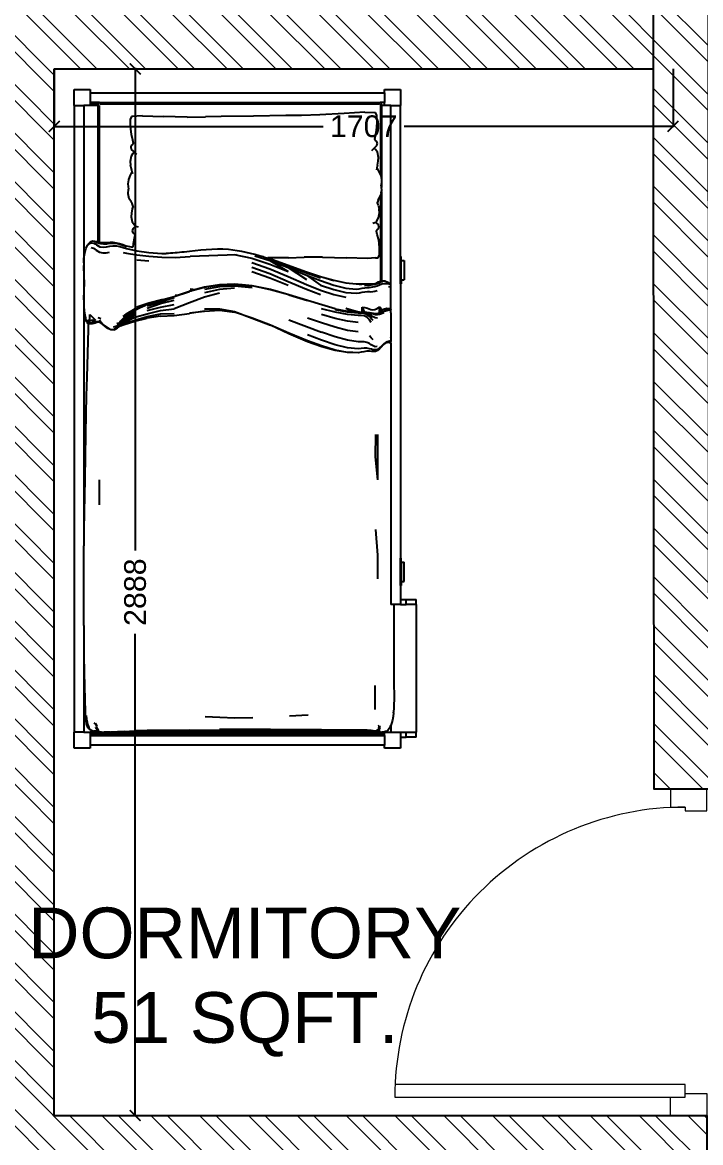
# Model space of a CAD drawing. Header units: millimetres. Extents: x 1464389 to 1998638, y -29162 to 256806.
# Drawn here: x 1956419 to 1958290, y 205418 to 208510 of the extents above; entities that cross this region are included whole.
import ezdxf

# ---------------------------------------------------------------- set-up
doc = ezdxf.new("R2010")
doc.units = ezdxf.units.MM
doc.header["$LTSCALE"] = 15
doc.header["$PDMODE"] = 35
doc.layers.get('0').update_dxf_attribs({"lineweight": 5})
for name, color, linetype, lineweight in [('dimension', 1, 'Continuous', 25), ('DOOR', 124, 'Continuous', 9), ('ledge wall line', 252, 'Continuous', 13)]:
    doc.layers.add(name, color=color, linetype=linetype, lineweight=lineweight)
doc.layers.add('Furnitures', color=7, linetype='Continuous', lineweight=25, true_color=0x753b00)
doc.layers.add('NEW WALL', color=5, linetype='Continuous')
doc.layers.add('Text', color=250, linetype='Continuous')
doc.styles.add('ARIAL', font='arial.ttf')
doc.dimstyles.new('SC-25', dxfattribs={"dimtxt": 60, "dimasz": 30, "dimexe": 0, "dimexo": 0, "dimgap": 25, "dimtad": 0, "dimdec": 0, "dimzin": 0, "dimdsep": 46, "dimtxsty": 'ARIAL', "dimblk": 'ARCHTICK', "dimcen": 0.09, "dimdle": 3, "dimclrd": 251, "dimclre": 251, "dimclrt": 1, "dimadec": 0, "dimazin": 0, "dimtfac": 1, "dimtdec": 0, "dimtofl": 0, "dimtmove": 0, "dimatfit": 2, "dimfxl": 100, "dimtolj": 1, "dimtzin": 0, "dimarcsym": 0})

# ---------------------------------------------------------------- blocks, each defined once
blk = doc.blocks.new('bunkbedplan')
at = {"layer": 'Furnitures'}
for p, q in [((108.03, 99.77), (108.03, 94.77)), ((113.03, 99.77), (108.03, 99.77)), ((113.03, 99.77), (113.03, 96.77)), ((113.03, 99.77), (309.03, 99.77)), ((309.03, 96.77), (309.03, 99.77)), ((314.03, 99.77), (309.03, 99.77)), ((314.03, 94.77), (314.03, 99.77)), ((108.03, 94.77), (109.03, 94.77)), ((109.03, 94.77), (109.03, 2.77)), ((109.03, 94.77), (112.03, 94.77)), ((112.03, 91.88), (112.03, 94.77)), ((112.03, 94.77), (112.72, 94.77)), ((112.53, 94.63), (112.43, 94.48)), ((112.53, 94.63), (112.71, 94.76)), ((112.71, 94.76), (112.72, 94.77)), ((112.72, 94.77), (113.03, 94.77)), ((113.03, 96.77), (162.23, 96.77)), ((113.03, 94.77), (113.03, 96.77)), ((113.03, 92.26), (113.03, 94.77)), ((155.7, 94.77), (155.48, 94.44)), ((155.93, 94.99), (155.7, 94.77)), ((156, 94.76), (155.89, 94.26)), ((156.15, 95.16), (155.93, 94.99)), ((156.25, 95.15), (156, 94.76)), ((156.72, 95.62), (156.15, 95.16)), ((156.5, 95.43), (156.15, 95.16)), ((156.5, 95.43), (156.25, 95.15)), ((156.72, 95.62), (156.5, 95.43)), ((157.81, 96.1), (156.72, 95.62)), ((159.22, 96.47), (157.81, 96.1)), ((160.84, 96.7), (159.22, 96.47)), ((162.23, 96.77), (160.84, 96.7)), ((162.23, 96.77), (162.98, 96.77)), ((162.98, 96.77), (250.7, 96.77)), ((163.96, 96.75), (162.98, 96.77)), ((165.51, 96.68), (163.96, 96.75)), ((166.8, 96.6), (165.51, 96.68)), ((168.05, 96.55), (166.8, 96.6)), ((169.28, 96.55), (168.05, 96.55)), ((170.12, 96.58), (169.28, 96.55)), ((170.97, 96.64), (170.12, 96.58)), ((171.83, 96.68), (170.97, 96.64)), ((172.63, 96.7), (171.83, 96.68)), ((173.46, 96.69), (172.63, 96.7)), ((174.33, 96.68), (173.46, 96.69)), ((175.77, 96.64), (174.33, 96.68)), ((177.22, 96.54), (175.77, 96.64)), ((178.57, 96.29), (177.22, 96.54)), ((179.34, 94.87), (178.36, 94.85)), ((178.36, 94.85), (179.32, 93.97)), ((179.5, 96.14), (178.57, 96.29)), ((180.22, 94.95), (179.34, 94.87)), ((180.26, 95.99), (179.5, 96.14)), ((180.13, 93.97), (180.22, 94.95)), ((180.22, 94.95), (180.91, 94.89)), ((180.26, 95.99), (180.23, 95.67)), ((180.23, 95.67), (180.23, 95.33)), ((180.23, 95.33), (180.91, 94.89)), ((180.8, 95.95), (180.26, 95.99)), ((180.91, 94.88), (180.79, 93.9)), ((180.8, 95.95), (181.08, 95.64)), ((180.8, 95.95), (180.86, 95.64)), ((180.86, 95.64), (180.89, 95.31)), ((180.91, 94.88), (180.88, 94.41)), ((180.89, 95.31), (180.91, 94.89)), ((180.91, 94.89), (180.91, 94.88)), ((181.19, 95.36), (181.08, 95.64)), ((181.19, 95.36), (183.04, 95.41)), ((181.19, 95.36), (181.22, 95.22)), ((181.23, 95.06), (181.19, 95.36)), ((181.25, 94.66), (181.23, 95.06)), ((181.23, 94.21), (181.25, 94.66)), ((183.04, 95.41), (197.95, 95.85)), ((197.95, 95.85), (203.75, 95.99)), ((203.75, 95.99), (209.33, 96.09)), ((209.33, 96.09), (222.55, 96.28)), ((222.55, 96.28), (229.7, 96.4)), ((229.7, 96.4), (245.56, 96.7)), ((245.56, 96.7), (250.7, 96.77)), ((275.66, 96.77), (250.7, 96.77)), ((275.66, 96.77), (309.03, 96.77)), ((275.66, 96.77), (280.3, 96.73)), ((280.3, 96.73), (285.1, 96.69)), ((285.1, 96.69), (290.19, 96.63)), ((290.19, 96.63), (294.63, 96.56)), ((294.63, 96.56), (298.89, 96.47)), ((298.89, 96.47), (302.42, 96.34)), ((302.42, 96.34), (303.69, 96.27)), ((303.69, 96.27), (304.74, 96.19)), ((303.8, 96.03), (304.89, 95.9)), ((304.74, 96.19), (305.63, 96.09)), ((304.89, 95.9), (305.83, 95.73)), ((305.63, 96.09), (306.23, 95.99)), ((305.83, 95.73), (306.46, 95.58)), ((306.23, 95.99), (306.75, 95.87)), ((306.46, 95.58), (307.01, 95.4)), ((306.75, 95.87), (307.19, 95.72)), ((307.01, 95.4), (307.47, 95.21)), ((307.19, 95.72), (307.62, 95.48)), ((307.47, 95.21), (307.19, 95.72)), ((307.47, 95.21), (307.88, 94.94)), ((307.62, 95.48), (307.95, 95.2)), ((307.95, 95.2), (308.19, 94.86)), ((308.19, 94.86), (308.3, 94.67)), ((308.3, 94.67), (308.3, 94.66)), ((308.4, 94.48), (308.3, 94.66)), ((309.02, 91.19), (309.03, 94.77)), ((309.03, 96.77), (309.03, 94.77)), ((309.03, 94.77), (309.08, 94.77)), ((309.08, 94.77), (309.52, 94.77)), ((309.11, 94.74), (309.08, 94.77)), ((309.3, 94.49), (309.11, 94.74)), ((309.52, 94.77), (310.03, 94.77)), ((309.52, 94.77), (309.52, 6.73)), ((310.03, 94.77), (313.03, 94.77)), ((310.03, 94.77), (310.03, 2.77)), ((313.03, 2.77), (313.03, 94.77)), ((313.03, 94.77), (314.03, 94.77)), ((112.08, 91.95), (112.03, 91.88)), ((112.03, 91.88), (112.03, 4.07)), ((112.08, 91.95), (112.26, 92.08)), ((112.08, 91.64), (112.08, 4.3)), ((112.26, 92.08), (112.39, 92.14)), ((112.26, 92.08), (112.28, 92.07)), ((112.39, 94.32), (112.43, 94.48)), ((112.39, 94.32), (112.39, 92.14)), ((112.39, 92.14), (112.43, 92.15)), ((112.39, 92.14), (112.39, 92.12)), ((112.43, 94.32), (112.43, 92.15)), ((112.43, 92.15), (112.48, 92.18)), ((112.43, 92.15), (112.43, 92.13)), ((112.48, 92.18), (112.53, 92.19)), ((112.48, 91.64), (112.48, 4.3)), ((112.53, 94.32), (112.53, 92.19)), ((112.53, 92.19), (112.75, 92.24)), ((112.53, 92.19), (112.53, 92.17)), ((112.75, 92.24), (112.93, 92.25)), ((112.93, 94.32), (112.93, 92.25)), ((112.93, 92.25), (113.03, 92.26)), ((155.64, 92.26), (113.03, 92.26)), ((113.03, 92.24), (113.03, 92.26)), ((113.03, 92.24), (155.64, 92.24)), ((113.03, 92.18), (155.65, 92.18)), ((113.03, 91.95), (155.7, 91.95)), ((155.48, 94.44), (155.36, 94)), ((155.36, 94), (155.42, 93.42)), ((155.42, 93.42), (155.48, 93.12)), ((155.42, 93.42), (155.59, 93.01)), ((155.48, 93.12), (155.54, 92.71)), ((155.54, 92.71), (155.64, 92.26)), ((155.59, 93.01), (155.8, 92.54)), ((155.64, 92.26), (155.64, 92.24)), ((155.64, 92.24), (155.64, 92.24)), ((155.64, 92.24), (155.65, 92.18)), ((155.65, 92.18), (155.7, 91.95)), ((155.7, 91.95), (155.74, 91.74)), ((155.74, 91.74), (155.81, 91.21)), ((155.8, 92.54), (156.02, 92.03)), ((155.81, 91.21), (155.84, 90.33)), ((155.89, 94.26), (156.02, 93.66)), ((156.02, 93.66), (156.27, 93.23)), ((156.02, 92.03), (156.19, 91.48)), ((156.19, 91.48), (156.28, 90.54)), ((156.27, 93.23), (156.58, 92.76)), ((156.58, 92.76), (156.89, 92.25)), ((156.89, 92.25), (157.14, 91.7)), ((157.14, 91.7), (157.28, 90.73)), ((157.39, 94.41), (157.61, 93.75)), ((157.61, 93.75), (157.89, 93.31)), ((157.89, 93.31), (158.24, 92.86)), ((158.24, 92.86), (158.59, 92.36)), ((158.59, 92.36), (158.86, 91.81)), ((158.86, 91.81), (159.06, 90.84)), ((179.32, 93.97), (180.1, 93.07)), ((179.32, 92.38), (179.4, 91.91)), ((179.4, 91.91), (179.57, 91.4)), ((180, 91.8), (181.1, 91.1)), ((180.13, 93.97), (180.1, 93.07)), ((180.79, 93.9), (180.13, 93.97)), ((180.53, 92.97), (180.49, 92.49)), ((180.49, 92.49), (180.59, 91.96)), ((180.66, 93.44), (180.53, 92.97)), ((180.59, 91.96), (181.1, 91.1)), ((180.89, 91.42), (180.59, 91.96)), ((180.79, 93.9), (180.66, 93.44)), ((180.72, 92.39), (180.81, 92.86)), ((180.79, 91.9), (180.72, 92.39)), ((180.88, 94.41), (180.79, 93.9)), ((180.79, 93.9), (180.79, 93.9)), ((180.79, 91.88), (180.79, 91.9)), ((181.25, 91.04), (180.79, 91.88)), ((180.8, 92.52), (180.82, 92.6)), ((180.81, 92.86), (180.97, 93.3)), ((180.82, 92.6), (180.86, 92.79)), ((180.86, 92.79), (181.02, 93.23)), ((181.1, 91.1), (180.89, 91.42)), ((180.97, 93.3), (181.13, 93.74)), ((181.02, 93.23), (181.18, 93.65)), ((181.1, 91.1), (181.85, 90.17)), ((181.13, 93.74), (181.23, 94.21)), ((181.18, 93.65), (181.28, 94.1)), ((181.28, 94.1), (181.28, 94.15)), ((230.11, 91.94), (237.93, 91.97)), ((306.06, 93.58), (306.55, 92.98)), ((306.13, 93.17), (306.55, 92.98)), ((306.13, 93.17), (306.99, 92.66)), ((306.55, 92.98), (307.17, 92.8)), ((307.17, 92.8), (307.58, 92.62)), ((307.4, 93.13), (307.9, 92.9)), ((307.58, 92.62), (307.71, 92.57)), ((307.7, 92.56), (307.58, 92.62)), ((307.71, 92.57), (307.7, 92.56)), ((307.83, 92.5), (307.7, 92.56)), ((307.71, 92.57), (307.85, 92.51)), ((307.85, 92.51), (307.83, 92.5)), ((307.87, 92.49), (307.83, 92.5)), ((307.85, 92.51), (307.9, 92.49)), ((307.9, 92.49), (307.87, 92.49)), ((308.05, 92.4), (307.87, 92.49)), ((307.9, 92.49), (307.92, 92.53)), ((307.9, 92.49), (308.06, 92.41)), ((307.92, 92.53), (308.08, 92.74)), ((308.07, 92.57), (307.92, 92.53)), ((308.02, 92.53), (308, 92.52)), ((308.05, 92.4), (308.16, 92.32)), ((308.19, 92.43), (308.06, 92.41)), ((308.06, 92.41), (308.12, 92.38)), ((308.08, 92.74), (308.3, 92.62)), ((308.19, 92.43), (308.12, 92.38)), ((308.12, 92.38), (308.12, 92.38)), ((308.12, 92.38), (308.12, 92.38)), ((308.12, 92.38), (308.39, 92.25)), ((308.16, 92.32), (308.19, 92.31)), ((308.37, 92.46), (308.19, 92.43)), ((308.19, 92.43), (308.19, 92.43)), ((308.28, 92.5), (308.28, 92.5)), ((308.3, 92.62), (308.43, 92.53)), ((308.33, 92.2), (308.33, 92.2)), ((308.43, 92.53), (308.37, 92.46)), ((308.39, 92.25), (308.49, 92.22)), ((308.4, 94.48), (308.66, 93.62)), ((308.43, 92.53), (308.45, 92.56)), ((308.45, 92.56), (308.59, 92.82)), ((308.45, 92.56), (308.55, 92.69)), ((308.66, 92.06), (308.49, 92.22)), ((308.55, 92.69), (308.69, 92.99)), ((308.59, 92.82), (308.55, 92.69)), ((308.59, 92.82), (308.68, 93.2)), ((308.63, 93.58), (308.63, 93.59)), ((308.68, 93.2), (308.63, 93.58)), ((308.73, 93.31), (308.66, 93.62)), ((308.85, 91.81), (308.66, 92.06)), ((308.68, 93.2), (308.69, 92.99)), ((308.69, 92.99), (308.73, 93.31)), ((309.02, 91.19), (308.85, 91.81)), ((309.02, 91.19), (309.03, 90.33)), ((309.48, 93.87), (309.3, 94.49)), ((309.48, 93.87), (309.48, 93.01)), ((309.49, 92.04), (309.48, 93.01)), ((309.49, 91.06), (309.49, 92.04)), ((155.79, 89.42), (155.74, 88.51)), ((155.74, 88.51), (155.75, 87.63)), ((155.75, 87.63), (155.89, 86.58)), ((155.84, 90.33), (155.79, 89.42)), ((156.08, 88.58), (156, 87.64)), ((156, 87.64), (156.08, 86.54)), ((156.21, 89.56), (156.08, 88.58)), ((156.28, 90.54), (156.21, 89.56)), ((157.03, 88.65), (156.88, 87.65)), ((156.88, 87.65), (156.89, 86.51)), ((157.2, 89.69), (157.03, 88.65)), ((157.28, 90.73), (157.2, 89.69)), ((159.02, 89.77), (158.87, 88.69)), ((159.06, 90.84), (159.02, 89.77)), ((181.96, 90.14), (181.25, 91.04)), ((181.85, 90.17), (182.57, 89.23)), ((182.68, 89.21), (181.96, 90.14)), ((182.57, 89.23), (183.02, 88.32)), ((183.15, 88.31), (182.68, 89.21)), ((183.02, 88.32), (182.9, 87.22)), ((183.12, 87.23), (183.15, 88.31)), ((308.99, 87.23), (309.03, 88.2)), ((309.04, 89.36), (309.03, 90.33)), ((309.03, 88.62), (309.03, 90.33)), ((309.03, 88.38), (309.04, 89.36)), ((309.03, 88.2), (309.03, 88.38)), ((309.03, 83.05), (309.03, 88.2)), ((309.19, 86.84), (309.28, 87.88)), ((309.28, 87.88), (309.37, 88.88)), ((309.37, 88.88), (309.44, 89.91)), ((309.44, 89.91), (309.49, 91.06)), ((155.89, 86.58), (156.16, 85.57)), ((156.08, 86.54), (156.33, 85.51)), ((156.16, 85.57), (156.51, 84.55)), ((156.33, 85.51), (156.67, 84.5)), ((156.51, 84.55), (156.86, 83.46)), ((156.67, 84.5), (157.05, 83.43)), ((156.89, 86.51), (157.08, 85.47)), ((157.08, 85.47), (157.38, 84.46)), ((157.38, 84.46), (157.72, 83.4)), ((158.91, 84.43), (159.12, 83.38)), ((179.74, 84.14), (177.7, 80.82)), ((179, 84.47), (178.15, 83.4)), ((180.35, 84.15), (178.48, 80.83)), ((179.47, 84.32), (178.6, 83.41)), ((179.47, 84.32), (179.04, 83.41)), ((179.69, 84.28), (179.15, 83.41)), ((179.15, 83.41), (179.74, 84.14)), ((180.88, 84.16), (179.22, 80.83)), ((180.64, 85.49), (179.47, 84.32)), ((180.64, 85.49), (179.69, 84.28)), ((180.87, 85.4), (179.69, 84.28)), ((179.75, 84.14), (179.74, 84.14)), ((179.75, 84.14), (179.76, 84.15)), ((180.87, 85.4), (179.76, 84.15)), ((180.99, 85.19), (179.76, 84.15)), ((181.26, 84.16), (180.1, 80.83)), ((180.99, 85.19), (180.35, 84.15)), ((181.49, 84.17), (180.47, 80.83)), ((181.17, 86.45), (180.87, 85.4)), ((181.48, 85.21), (180.88, 84.16)), ((181, 85.2), (180.99, 85.19)), ((181.88, 86.36), (181, 85.2)), ((182.13, 86.2), (181, 85.2)), ((181, 85.2), (181, 85.2)), ((181, 85.2), (181, 85.2)), ((181.8, 85.21), (181.26, 84.16)), ((182.13, 86.2), (181.48, 85.21)), ((181.94, 85.22), (181.49, 84.17)), ((182.48, 86.21), (181.8, 85.21)), ((182.24, 87.46), (181.88, 86.36)), ((182.57, 86.22), (181.94, 85.22)), ((182.14, 86.2), (182.13, 86.2)), ((182.24, 87.46), (182.14, 86.2)), ((182.14, 86.2), (182.9, 87.22)), ((183.12, 87.23), (182.57, 86.22)), ((182.9, 87.22), (182.9, 87.22)), ((308.74, 84.16), (308.59, 80.86)), ((308.74, 84.16), (308.83, 85.2)), ((308.83, 85.2), (308.92, 86.2)), ((308.92, 86.2), (308.99, 87.23)), ((309.19, 86.84), (309.04, 83.54)), ((116.21, 78.44), (116.44, 81.86)), ((116.44, 81.86), (117.39, 82.25)), ((117.39, 82.25), (119.56, 82.26)), ((119.56, 82.26), (121.99, 81.98)), ((121.99, 81.98), (123.69, 81.55)), ((123.69, 81.55), (124.73, 81.3)), ((124.73, 81.3), (125.16, 81.55)), ((125.16, 81.55), (125.45, 81.93)), ((125.45, 81.93), (126.05, 82.06)), ((126.05, 82.06), (126.71, 81.89)), ((126.71, 81.89), (127.27, 81.29)), ((127.27, 81.29), (127.56, 81.04)), ((127.27, 81.29), (127.5, 81.04)), ((127.5, 81.04), (127.96, 80.53)), ((127.56, 81.04), (128.01, 81.41)), ((128.36, 80.2), (127.56, 81.04)), ((128.01, 81.41), (128.86, 81.97)), ((128.86, 81.97), (130.45, 82.22)), ((130.45, 82.22), (131.61, 82.15)), ((132.92, 81.83), (131.61, 82.15)), ((133.32, 81.69), (132.6, 81.87)), ((133.32, 81.69), (132.92, 81.83)), ((133.72, 81.6), (133.32, 81.69)), ((134.75, 82.12), (133.72, 81.6)), ((134.32, 81.45), (133.72, 81.6)), ((136.1, 82.7), (134.75, 82.12)), ((136.26, 82.75), (136.1, 82.7)), ((136.26, 82.75), (137.51, 82.94)), ((137.51, 82.94), (139.14, 82.76)), ((140.62, 82.88), (139.14, 82.76)), ((141.7, 82.65), (140.62, 82.88)), ((142.19, 82.59), (141.7, 82.65)), ((143.19, 81.88), (142.19, 82.59)), ((143.19, 81.88), (143.59, 81.72)), ((143.28, 81.81), (143.19, 81.88)), ((143.59, 81.72), (144.56, 81.37)), ((144.56, 81.37), (144.69, 81.4)), ((144.56, 81.37), (144.57, 81.37)), ((144.57, 81.37), (144.69, 81.4)), ((144.57, 81.37), (144.87, 81.26)), ((144.69, 81.4), (145.35, 81.6)), ((145.35, 81.6), (146.67, 81.87)), ((146.67, 81.87), (147.83, 81.9)), ((147.83, 81.9), (149.4, 81.59)), ((149.4, 81.59), (150.24, 81)), ((150.24, 81), (150.68, 80.62)), ((150.68, 80.62), (151.04, 80.91)), ((150.68, 80.62), (150.98, 79.79)), ((151.55, 81.43), (151.04, 80.91)), ((151.04, 80.91), (151.08, 80.94)), ((151.55, 81.43), (152.22, 81.58)), ((152.22, 81.58), (152.81, 81.43)), ((152.81, 81.43), (153.09, 81.04)), ((153.09, 81.04), (153.52, 80.77)), ((153.52, 80.77), (154.56, 80.98)), ((154.56, 80.98), (156.28, 81.35)), ((156.28, 81.35), (157.31, 81.43)), ((156.86, 83.46), (157.31, 81.43)), ((157.31, 81.43), (157.31, 81.42)), ((157.72, 83.4), (158.47, 80.19)), ((159.12, 83.38), (159.68, 80.18)), ((176.83, 80.71), (175.49, 77.62)), ((177.02, 80.82), (176.21, 79.11)), ((176.83, 80.71), (176.21, 79.11)), ((178.6, 83.41), (176.44, 80.55)), ((178.15, 83.4), (176.44, 80.55)), ((179.04, 83.41), (176.83, 80.71)), ((178.6, 83.41), (176.83, 80.71)), ((177.02, 80.82), (176.83, 80.71)), ((179.15, 83.41), (177.03, 80.82)), ((179.22, 80.83), (178.17, 76.94)), ((180.1, 80.83), (179, 76.94)), ((180.47, 80.83), (179.46, 76.94)), ((308.5, 76.98), (308.59, 80.86)), ((309.03, 83.05), (309.04, 83.54)), ((309.03, 9.13), (309.03, 83.05)), ((116.21, 78.44), (116.39, 71.96)), ((158.47, 80.19), (159, 76.42)), ((159.68, 80.18), (160.15, 76.42)), ((161.21, 80.18), (161.56, 76.42)), ((175.92, 80.18), (174.67, 76.41)), ((176.44, 80.55), (174.97, 76.41)), ((175.49, 77.62), (175.17, 76.95)), ((176.21, 79.11), (175.49, 77.62)), ((159, 76.42), (159.27, 72.34)), ((160.15, 76.42), (160.45, 72.34)), ((174.67, 76.41), (173.68, 72.33)), ((174.73, 75.53), (173.87, 72.75)), ((175.17, 76.95), (174.06, 72.75)), ((175.67, 76.94), (174.43, 72.75)), ((175.1, 76.7), (174.73, 75.53)), ((174.97, 76.41), (174.73, 75.53)), ((176.34, 76.94), (174.93, 72.75)), ((175.1, 76.7), (174.97, 76.41)), ((175.17, 76.95), (175.1, 76.7)), ((177.05, 76.94), (176.01, 72.74)), ((178.17, 76.94), (177.15, 72.74)), ((179, 76.94), (178.12, 72.74)), ((178.9, 72.74), (179.46, 76.94)), ((308.45, 72.78), (308.5, 76.98)), ((116.6, 64.41), (116.39, 71.96)), ((159.27, 72.34), (159.28, 70.99)), ((160.45, 72.34), (160.49, 68.17)), ((173.55, 71.6), (172.69, 68.47)), ((174.05, 72.71), (172.75, 68.47)), ((174.43, 72.75), (173, 68.47)), ((173.87, 72.75), (173.55, 71.6)), ((173.68, 72.33), (173.55, 71.6)), ((174.93, 72.75), (173.92, 68.47)), ((174.05, 72.71), (174.06, 72.75)), ((176.01, 72.74), (175.21, 68.47)), ((177.15, 72.74), (176.55, 68.47)), ((178.12, 72.74), (178.01, 68.47)), ((178.9, 72.74), (178.71, 68.47)), ((308.43, 68.83), (308.44, 70.29)), ((308.44, 70.29), (308.45, 72.78)), ((308.44, 70.29), (308.45, 72.78)), ((160.49, 68.17), (160.18, 63.44)), ((172.23, 67.1), (171.09, 63.66)), ((172.75, 68.47), (171.18, 63.66)), ((172.69, 68.47), (172.23, 67.1)), ((172.3, 68.17), (172.23, 67.1)), ((174.67, 63.66), (176.55, 68.47)), ((178.71, 68.47), (178.07, 63.66)), ((308.42, 66.38), (308.43, 68.49)), ((308.42, 66.38), (308.43, 68.48)), ((308.43, 68.83), (308.43, 68.8)), ((308.43, 68.49), (308.43, 68.8)), ((308.43, 68.48), (308.43, 68.8)), ((308.43, 68.48), (308.43, 68.49)), ((116.6, 64.41), (116.58, 58.67)), ((159.72, 49.04), (160.18, 63.44)), ((169.88, 58.98), (171.18, 63.66)), ((170.37, 63.44), (170.58, 61.75)), ((170.58, 61.75), (170.95, 63.12)), ((170.91, 63.44), (170.96, 63.18)), ((170.91, 63.44), (170.95, 63.12)), ((170.95, 63.12), (170.96, 63.18)), ((170.96, 63.18), (171.09, 63.66)), ((172.97, 58.98), (174.67, 63.66)), ((177.34, 58.98), (178.07, 63.66)), ((177.82, 63.66), (177.34, 58.98)), ((308.37, 38.41), (308.41, 63.67)), ((308.4, 63.67), (308.42, 66.38)), ((308.4, 63.67), (308.41, 63.67)), ((308.41, 63.67), (308.42, 66.38)), ((169.83, 58.98), (170.58, 61.75)), ((116.46, 53.78), (116.58, 58.67)), ((169.05, 54.33), (169.83, 58.98)), ((169.14, 54.33), (169.88, 58.98)), ((169.65, 54.33), (170.5, 58.98)), ((170.53, 54.33), (171.6, 58.98)), ((171.68, 54.33), (172.97, 58.98)), ((176.54, 58.98), (176.6, 54.33)), ((177.34, 58.98), (177.03, 54.33)), ((304.43, 54.17), (304.14, 58.78)), ((116.35, 43.66), (116.46, 53.78)), ((168.85, 49.63), (169.05, 54.33)), ((169, 49.63), (169.14, 54.33)), ((169.44, 49.63), (169.65, 54.33)), ((170.1, 49.63), (170.53, 54.33)), ((176.6, 54.33), (177.37, 49.63)), ((177.03, 54.33), (177.67, 49.63)), ((304.6, 49.48), (304.43, 54.17)), ((308.17, 49.62), (308.19, 54.31)), ((308.21, 51.03), (308.21, 54.33)), ((159.59, 49.69), (160.7, 44.2)), ((169.08, 47.26), (168.85, 49.63)), ((169.58, 44.09), (169, 49.63)), ((169.97, 44.09), (169.44, 49.63)), ((177.37, 49.63), (179.47, 44.09)), ((179.47, 44.09), (177.67, 49.63)), ((304.54, 43.92), (304.6, 49.48)), ((308.17, 49.6), (308.17, 49.62)), ((308.19, 44.06), (308.17, 49.6)), ((169.36, 44.09), (169.08, 47.26)), ((169.39, 44.09), (169.08, 47.26)), ((116.13, 33.55), (116.35, 43.66)), ((159.99, 43.27), (161.48, 38.58)), ((160.7, 44.2), (162.58, 38.58)), ((162.05, 44.2), (164.03, 38.58)), ((163.57, 44.2), (165.57, 38.58)), ((164.95, 44.2), (166.9, 38.58)), ((170.54, 38.41), (169.36, 44.09)), ((170.59, 38.41), (169.39, 44.09)), ((181.72, 38.42), (179.47, 44.09)), ((179.47, 44.09), (181.73, 38.42)), ((308.19, 38.38), (308.19, 44.06)), ((160.35, 40.55), (160.35, 40.56)), ((160.35, 40.55), (160.96, 38.58)), ((160.58, 32.76), (160.65, 39.24)), ((160.65, 39.35), (160.65, 39.24)), ((160.65, 39.24), (160.85, 38.58)), ((160.85, 38.58), (162.91, 32.86)), ((160.96, 38.58), (163.1, 32.86)), ((161.48, 38.58), (164.92, 32.86)), ((161.48, 38.58), (163.7, 32.86)), ((162.58, 38.58), (164.92, 32.86)), ((164.03, 38.58), (166.45, 32.86)), ((165.57, 38.58), (168, 32.86)), ((166.9, 38.58), (169.23, 32.86)), ((172.19, 32.63), (170.54, 38.41)), ((172.21, 32.63), (170.59, 38.41)), ((184.16, 32.64), (181.72, 38.42)), ((184.39, 32.64), (181.73, 38.42)), ((308.19, 38.38), (308.13, 26.81)), ((308.39, 18.15), (308.37, 38.41)), ((116.1, 28.66), (116.13, 33.55)), ((160.58, 32.76), (160.46, 27.86)), ((162.91, 32.86), (165.03, 27.08)), ((163.1, 32.86), (165.33, 27.08)), ((163.7, 32.86), (167.38, 27.09)), ((163.7, 32.86), (166.06, 27.09)), ((166.45, 32.86), (168.96, 27.09)), ((168, 32.86), (170.46, 27.09)), ((172.19, 32.63), (174.02, 26.79)), ((174.02, 26.79), (172.21, 32.63)), ((180.07, 32.64), (183.87, 22.38)), ((186.56, 26.8), (184.16, 32.64)), ((186.85, 26.8), (184.39, 32.64)), ((303.65, 26.58), (303.94, 32.39)), ((115.94, 22.92), (116.1, 28.66)), ((160.43, 22.13), (160.46, 27.86)), ((165.03, 27.08), (166.49, 22.73)), ((165.33, 27.08), (166.92, 22.73)), ((166.06, 27.09), (167.75, 22.74)), ((166.06, 27.09), (169.13, 22.74)), ((168.96, 27.09), (170.69, 22.74)), ((170.46, 27.09), (172.12, 22.74)), ((175.37, 22.37), (174.02, 26.79)), ((180.96, 22.38), (179.46, 26.8)), ((186.43, 22.38), (184.76, 26.8)), ((188.2, 22.38), (186.56, 26.8)), ((188.43, 22.37), (186.85, 26.8)), ((308.11, 27.67), (308.12, 22.39)), ((308.13, 26.81), (308.12, 22.39)), ((115.48, 15.39), (115.94, 22.92)), ((160.43, 22.13), (160.65, 14.58)), ((166.49, 22.73), (166.7, 22.02)), ((166.7, 22.02), (167.65, 18.56)), ((166.7, 22.02), (167.71, 18.56)), ((167.75, 22.74), (169.16, 18.57)), ((169.13, 22.74), (170.57, 18.57)), ((170.69, 22.74), (172.08, 18.58)), ((176.54, 18.13), (175.37, 22.37)), ((177.61, 18.14), (176.58, 22.38)), ((179.56, 18.14), (178.4, 22.38)), ((182.3, 18.14), (180.96, 22.38)), ((185.31, 18.14), (183.87, 22.38)), ((187.83, 18.14), (186.43, 22.38)), ((189.48, 18.13), (188.2, 22.38)), ((189.61, 18.13), (188.43, 22.37)), ((167.65, 18.56), (168.45, 14.78)), ((169.16, 18.57), (170.11, 14.77)), ((170.57, 18.57), (171.48, 14.77)), ((172.08, 18.58), (172.95, 14.77)), ((176.54, 18.13), (177.35, 14.27)), ((177.61, 14.26), (176.9, 18.14)), ((178.34, 14.26), (177.61, 18.14)), ((180.42, 14.26), (179.56, 18.14)), ((183.31, 14.26), (182.3, 18.14)), ((186.37, 14.26), (185.31, 18.14)), ((188.77, 14.27), (187.83, 18.14)), ((190.25, 14.27), (189.48, 18.13)), ((190.28, 14.27), (189.61, 18.13)), ((308.37, 14.29), (308.39, 18.15)), ((115.1, 8.91), (115.48, 15.39)), ((160.82, 8.09), (160.65, 14.58)), ((168.45, 14.78), (168.8, 11.59)), ((170.11, 14.77), (170.38, 11.54)), ((171.48, 14.77), (171.67, 11.51)), ((176.38, 14.77), (177.44, 13.41)), ((176.38, 14.77), (177.27, 11.54)), ((177.35, 14.27), (177.44, 13.41)), ((177.61, 14.25), (177.61, 14.26)), ((177.92, 10.94), (177.61, 14.25)), ((178.66, 10.93), (178.34, 14.26)), ((180.84, 10.93), (180.42, 14.26)), ((183.82, 10.93), (183.31, 14.26)), ((186.85, 10.94), (186.37, 14.26)), ((189.05, 10.96), (188.77, 14.27)), ((190.28, 12.68), (190.25, 14.27)), ((190.28, 12.68), (190.28, 14.27)), ((308.35, 12.62), (308.37, 14.29)), ((168.8, 10.69), (168.78, 9.84)), ((168.8, 11.59), (168.8, 10.69)), ((168.9, 10.67), (168.86, 9.82)), ((170.29, 10.62), (170.16, 9.76)), ((170.38, 11.54), (170.29, 10.62)), ((171.55, 10.59), (171.39, 9.73)), ((171.67, 11.51), (171.55, 10.59)), ((177.27, 11.54), (177.52, 10.62)), ((177.44, 13.41), (177.7, 10.95)), ((177.52, 10.62), (177.72, 9.94)), ((177.71, 10.02), (177.7, 10.95)), ((177.94, 10), (177.92, 10.94)), ((178.68, 9.99), (178.66, 10.93)), ((186.86, 10.01), (186.85, 10.94)), ((188.99, 10.02), (189.05, 10.96)), ((190.17, 10.04), (190.32, 10.97)), ((190.32, 10.97), (190.28, 12.68)), ((308.32, 10.05), (308.34, 10.98)), ((308.33, 10.98), (308.35, 12.62)), ((308.33, 10.98), (308.34, 10.98)), ((308.34, 10.98), (308.35, 12.62)), ((115.1, 8.91), (115.22, 5.51)), ((160.65, 5.54), (160.82, 8.09)), ((168.78, 9.84), (168.76, 8.97)), ((168.76, 8.97), (168.78, 8.14)), ((168.78, 7.44), (168.77, 6.82)), ((168.78, 8.14), (168.78, 8.06)), ((168.78, 8.06), (168.78, 7.44)), ((169.13, 7.47), (169.09, 6.87)), ((169.16, 8.06), (169.13, 7.47)), ((169.25, 8.94), (169.16, 8.06)), ((169.87, 7.51), (169.83, 6.93)), ((169.91, 8.07), (169.87, 7.51)), ((170.02, 8.92), (169.91, 8.07)), ((170.16, 9.76), (170.02, 8.92)), ((171.24, 8.89), (171.18, 8.07)), ((171.18, 8.07), (171.2, 7.54)), ((171.2, 7.54), (171.23, 6.98)), ((171.39, 9.73), (171.24, 8.89)), ((177.73, 9.76), (176.05, 9.73)), ((176.05, 9.73), (177.74, 9.03)), ((176.05, 9.73), (176.19, 8.89)), ((176.19, 8.89), (176.42, 8.06)), ((176.42, 8.06), (176.62, 7.52)), ((176.62, 7.52), (176.81, 6.96)), ((177.72, 9.94), (177.71, 10.02)), ((177.73, 9.76), (177.72, 9.94)), ((177.73, 9.16), (177.73, 9.76)), ((177.75, 9.43), (177.73, 9.76)), ((177.74, 9.03), (177.73, 9.16)), ((177.74, 9.17), (177.75, 9.43)), ((177.74, 9.15), (177.74, 9.17)), ((177.75, 8.87), (177.74, 9.03)), ((177.76, 9.14), (177.75, 9.43)), ((177.76, 8.3), (177.75, 8.87)), ((177.78, 8.29), (177.75, 8.87)), ((177.93, 8.27), (177.76, 9.14)), ((177.85, 7.4), (177.76, 8.3)), ((177.94, 7.4), (177.78, 8.29)), ((177.78, 8.29), (178.31, 7.41)), ((177.96, 6.8), (177.85, 7.4)), ((178.31, 7.41), (177.93, 8.27)), ((177.93, 8.27), (178.97, 7.42)), ((178.03, 9.12), (177.94, 10)), ((178.12, 6.81), (177.94, 7.4)), ((178.33, 8.26), (178.03, 9.12)), ((178.69, 6.84), (178.31, 7.41)), ((178.31, 7.41), (179.58, 6.86)), ((178.97, 7.42), (178.33, 8.26)), ((178.82, 9.11), (178.68, 9.99)), ((179.21, 8.26), (178.82, 9.11)), ((179.58, 6.86), (178.97, 7.42)), ((180.04, 7.42), (179.21, 8.26)), ((180.83, 6.88), (180.04, 7.42)), ((185.6, 6.88), (184.98, 7.42)), ((186.9, 9.12), (186.86, 10.01)), ((187.06, 8.27), (186.9, 9.12)), ((187.44, 7.41), (187.06, 8.27)), ((187.82, 6.85), (187.44, 7.41)), ((188.9, 8.28), (188.91, 9.14)), ((189.04, 7.4), (188.9, 8.28)), ((188.91, 9.14), (188.99, 10.02)), ((189.22, 6.83), (189.04, 7.4)), ((189.85, 7.39), (189.87, 8.29)), ((189.9, 6.8), (189.85, 7.39)), ((189.87, 8.29), (190, 9.16)), ((190, 9.16), (190.17, 10.04)), ((308.32, 9.16), (308.32, 10.05)), ((308.34, 8.3), (308.32, 9.16)), ((308.35, 8.19), (308.34, 8.3)), ((308.42, 7.44), (308.35, 8.19)), ((308.5, 6.87), (308.42, 7.44)), ((309.05, 9.01), (309.03, 9.13)), ((309.03, 8.98), (309.03, 9.13)), ((309.11, 8.63), (309.03, 8.98)), ((309.03, 7.89), (309.03, 8.98)), ((309.03, 7.89), (309.08, 8)), ((309.03, 7.76), (309.03, 7.89)), ((309.04, 7.71), (309.03, 7.76)), ((309.03, 7.54), (309.03, 7.76)), ((309.03, 7.54), (309.09, 7.53)), ((309.03, 7.5), (309.03, 7.54)), ((309.03, 7.5), (309.09, 7.53)), ((309.03, 7.32), (309.03, 7.5)), ((309.03, 7.3), (309.03, 7.32)), ((309.03, 7.32), (309.05, 7.29)), ((309.03, 7.3), (309.05, 7.29)), ((309.03, 7.19), (309.03, 7.3)), ((309.03, 7.19), (309.22, 7.11)), ((309.03, 7.17), (309.03, 7.19)), ((309.03, 7.17), (309.1, 7.12)), ((309.03, 7.16), (309.03, 7.17)), ((309.1, 7.12), (309.03, 7.16)), ((309.03, 7.14), (309.03, 7.16)), ((309.08, 7.13), (309.03, 7.14)), ((309.03, 7.12), (309.03, 7.14)), ((309.03, 7.12), (309.08, 7.13)), ((309.03, 4.55), (309.03, 7.12)), ((309.04, 7.71), (309.05, 7.77)), ((309.09, 7.53), (309.04, 7.71)), ((309.08, 7.29), (309.04, 7.3)), ((309.11, 8.63), (309.05, 9.01)), ((309.05, 7.77), (309.08, 8)), ((309.05, 7.29), (309.08, 7.29)), ((309.08, 8), (309.11, 8.06)), ((309.29, 7.11), (309.08, 7.29)), ((309.08, 7.13), (309.1, 7.12)), ((309.09, 8.28), (309.13, 8.47)), ((309.13, 8.47), (309.1, 8.15)), ((309.1, 7.12), (309.22, 7.11)), ((309.15, 8.48), (309.11, 8.63)), ((309.11, 8.06), (309.15, 8.48)), ((309.52, 6.73), (309.29, 7.11)), ((112.03, 4.07), (112.08, 3.99)), ((112.03, 2.77), (112.03, 4.07)), ((112.26, 3.86), (112.08, 3.99)), ((112.26, 4.3), (112.28, 4.17)), ((112.26, 3.86), (112.28, 3.88)), ((112.26, 3.86), (112.48, 3.77)), ((112.75, 3.7), (112.48, 3.77)), ((113.03, 3.68), (112.75, 3.7)), ((113.03, 3.86), (112.79, 3.88)), ((113.03, 3.99), (134.74, 3.99)), ((113.03, 3.77), (135.63, 3.77)), ((113.03, 3.7), (135.96, 3.7)), ((113.03, 3.68), (113.03, 3.7)), ((113.03, 3.68), (136.07, 3.68)), ((113.03, 2.77), (113.03, 3.68)), ((116.16, 5.08), (115.22, 5.51)), ((118.33, 5), (116.16, 5.08)), ((120.76, 5.18), (118.33, 5)), ((122.47, 5.55), (120.76, 5.18)), ((123.52, 5.77), (122.47, 5.55)), ((123.95, 5.5), (123.52, 5.77)), ((124.22, 5.11), (123.95, 5.5)), ((124.82, 4.96), (124.22, 5.11)), ((125.48, 5.11), (124.82, 4.96)), ((125.99, 5.63), (125.48, 5.11)), ((126.3, 5.94), (125.99, 5.63)), ((126.36, 5.92), (125.99, 5.63)), ((126.34, 5.98), (126.3, 5.94)), ((126.78, 6.43), (126.34, 5.98)), ((126.34, 5.98), (126.34, 5.96)), ((126.36, 5.92), (127.18, 6.75)), ((126.8, 5.53), (126.36, 5.92)), ((127.63, 4.94), (126.8, 5.53)), ((129.21, 4.64), (127.63, 4.94)), ((130.37, 4.66), (129.21, 4.64)), ((131.69, 4.93), (130.37, 4.66)), ((131.69, 4.93), (132.48, 5.13)), ((132.48, 5.13), (133.1, 5.28)), ((132.48, 5.13), (133.51, 4.57)), ((133.51, 4.57), (134.74, 3.99)), ((134.74, 3.99), (134.84, 3.95)), ((134.84, 3.95), (135, 3.88)), ((135, 3.88), (135.63, 3.77)), ((135.63, 3.77), (135.96, 3.7)), ((135.96, 3.7), (136.07, 3.68)), ((136.07, 3.68), (136.24, 3.65)), ((136.24, 3.65), (136.66, 3.68)), ((136.66, 3.68), (136.94, 3.7)), ((136.66, 3.68), (138.63, 3.68)), ((136.94, 3.7), (137.74, 3.77)), ((136.94, 3.7), (138.46, 3.7)), ((137.74, 3.77), (137.87, 3.78)), ((137.74, 3.77), (137.96, 3.77)), ((137.96, 3.77), (137.87, 3.78)), ((138.46, 3.7), (137.96, 3.77)), ((138.63, 3.68), (138.46, 3.7)), ((139.35, 3.59), (138.63, 3.68)), ((139.86, 3.68), (139.35, 3.59)), ((139.98, 3.7), (139.86, 3.68)), ((139.86, 3.68), (167.81, 3.68)), ((140.33, 3.77), (139.98, 3.7)), ((139.98, 3.7), (167.82, 3.7)), ((140.44, 3.78), (140.33, 3.77)), ((140.33, 3.77), (167.83, 3.77)), ((140.44, 3.78), (140.93, 3.84)), ((141.2, 3.99), (140.93, 3.84)), ((142.36, 4.65), (141.2, 3.99)), ((141.2, 3.99), (167.9, 3.99)), ((142.04, 4.58), (142.6, 4.75)), ((142.6, 4.75), (142.36, 4.65)), ((142.6, 4.75), (143.25, 4.96)), ((143.25, 4.96), (143.65, 5.09)), ((144.12, 4.71), (143.25, 4.96)), ((144.12, 4.71), (145.43, 4.39)), ((146.59, 4.32), (145.43, 4.39)), ((148.17, 4.57), (146.59, 4.32)), ((149.02, 5.12), (148.17, 4.57)), ((149.47, 5.49), (149.02, 5.12)), ((149.8, 6.33), (149.47, 5.49)), ((149.77, 5.24), (149.47, 5.49)), ((149.77, 5.24), (150.32, 4.65)), ((149.86, 5.16), (149.77, 5.24)), ((150.98, 4.48), (150.32, 4.65)), ((150.32, 4.65), (150.32, 4.65)), ((151.58, 4.61), (150.98, 4.48)), ((151.87, 4.99), (151.58, 4.61)), ((152.31, 5.24), (151.87, 4.99)), ((153.35, 4.98), (152.31, 5.24)), ((155.05, 4.55), (153.35, 4.98)), ((157.47, 4.28), (155.05, 4.55)), ((159.64, 4.28), (157.47, 4.28)), ((160.6, 4.68), (159.64, 4.28)), ((160.65, 5.54), (160.6, 4.68)), ((167.81, 3.68), (167.78, 3.59)), ((167.78, 3.59), (167.86, 2.66)), ((167.82, 3.7), (167.81, 3.68)), ((167.83, 3.77), (167.82, 3.7)), ((167.9, 3.99), (167.83, 3.77)), ((167.93, 4.09), (167.9, 3.99)), ((168.16, 4.58), (167.93, 4.09)), ((168.16, 3.86), (168.02, 3.27)), ((168.42, 5.09), (168.16, 4.58)), ((168.4, 4.45), (168.16, 3.86)), ((168.66, 5.05), (168.4, 4.45)), ((168.63, 5.65), (168.42, 5.09)), ((168.8, 3.61), (168.62, 2.93)), ((168.73, 6.21), (168.63, 5.65)), ((168.89, 5.69), (168.66, 5.05)), ((168.77, 6.82), (168.73, 6.21)), ((169.08, 4.31), (168.8, 3.61)), ((169.02, 6.27), (168.89, 5.69)), ((169.09, 6.87), (169.02, 6.27)), ((169.37, 5.02), (169.08, 4.31)), ((169.62, 5.73), (169.37, 5.02)), ((169.75, 6.34), (169.62, 5.73)), ((169.83, 6.93), (169.75, 6.34)), ((171.1, 5.77), (170.82, 4.99)), ((171.21, 6.4), (171.1, 5.77)), ((171.23, 6.98), (171.21, 6.4)), ((176.47, 4.99), (175.93, 4.2)), ((177.68, 4.33), (175.93, 4.2)), ((175.93, 4.2), (177.14, 3.65)), ((176.83, 5.75), (176.47, 4.99)), ((177.14, 3.65), (176.7, 3)), ((176.81, 6.96), (176.9, 6.37)), ((176.9, 6.37), (176.83, 5.75)), ((177.68, 3.71), (177.14, 3.65)), ((177.47, 3.15), (177.73, 3.73)), ((177.5, 3.29), (177.68, 3.71)), ((177.54, 3.07), (177.79, 3.69)), ((178.11, 4.9), (177.68, 4.33)), ((177.68, 4.33), (177.93, 4.24)), ((177.68, 3.71), (177.76, 3.88)), ((177.73, 3.73), (177.88, 4.11)), ((177.76, 3.88), (177.88, 4.11)), ((177.79, 3.69), (178.01, 4.31)), ((177.85, 2.98), (178.13, 3.64)), ((177.88, 4.11), (177.93, 4.24)), ((177.93, 4.24), (177.96, 4.31)), ((178.07, 6.17), (177.96, 6.8)), ((177.96, 4.31), (178.11, 4.9)), ((178.01, 4.31), (178.14, 4.92)), ((178.15, 5.55), (178.07, 6.17)), ((178.11, 4.91), (178.15, 5.45)), ((178.11, 4.9), (178.11, 4.91)), ((178.3, 6.2), (178.12, 6.81)), ((178.13, 3.64), (178.35, 4.29)), ((178.14, 4.92), (178.15, 5.45)), ((178.15, 5.45), (178.15, 5.55)), ((178.43, 5.57), (178.3, 6.2)), ((178.35, 4.29), (178.46, 4.94)), ((178.46, 4.94), (178.43, 5.57)), ((179.08, 6.24), (178.69, 6.84)), ((179.4, 5.62), (179.08, 6.24)), ((179.53, 4.96), (179.4, 5.62)), ((180.23, 6.28), (179.58, 6.86)), ((186.24, 6.31), (185.6, 6.88)), ((187.53, 2.91), (188.19, 3.6)), ((188.19, 6.27), (187.82, 6.85)), ((187.85, 3.1), (188.49, 3.7)), ((188.43, 5.65), (188.19, 6.27)), ((188.19, 3.6), (188.82, 4.28)), ((188.39, 4.98), (188.43, 5.65)), ((188.49, 3.7), (189.12, 4.31)), ((188.82, 4.28), (189.28, 4.96)), ((189.12, 4.31), (189.62, 4.93)), ((189.39, 6.23), (189.22, 6.83)), ((189.28, 4.96), (189.45, 5.61)), ((189.45, 5.61), (189.39, 6.23)), ((189.62, 4.93), (189.88, 5.56)), ((189.88, 5.56), (189.94, 6.18)), ((189.94, 6.18), (189.9, 6.8)), ((215.91, 4.91), (230.1, 4.92)), ((215.93, 5.58), (222.91, 5.61)), ((222.91, 5.61), (230.1, 4.92)), ((245.64, 5.59), (253.62, 4.95)), ((253.62, 4.95), (261.04, 4.96)), ((294.43, 5.72), (298.27, 5.71)), ((298.27, 5.71), (301.89, 5.73)), ((306.99, 4.4), (307.09, 4.74)), ((306.99, 4.4), (307.3, 4.55)), ((306.99, 4.4), (307.52, 4.22)), ((307.3, 4.55), (307.85, 4.64)), ((307.52, 4.22), (308.09, 4.38)), ((307.85, 4.64), (308.31, 4.66)), ((308, 4.88), (308.64, 4.85)), ((308, 4.88), (308.31, 4.66)), ((308.09, 4.38), (308.57, 4.44)), ((308.31, 4.66), (308.5, 4.77)), ((308.31, 4.66), (308.36, 4.63)), ((308.34, 4.63), (308.36, 4.63)), ((308.36, 4.63), (308.59, 4.62)), ((308.36, 4.63), (308.48, 4.55)), ((308.4, 4.58), (308.48, 4.55)), ((308.5, 4.52), (308.43, 4.55)), ((308.53, 5.22), (308.48, 5.38)), ((308.48, 4.55), (308.77, 4.43)), ((308.48, 4.55), (308.65, 4.44)), ((308.6, 6.33), (308.5, 6.87)), ((308.5, 4.77), (308.55, 4.8)), ((308.5, 4.77), (308.54, 4.72)), ((308.5, 4.52), (308.53, 4.47)), ((308.53, 4.51), (308.5, 4.52)), ((308.53, 5.22), (308.54, 5.3)), ((308.55, 5.15), (308.53, 5.22)), ((308.53, 4.47), (308.53, 4.51)), ((308.65, 4.44), (308.53, 4.51)), ((308.63, 4.45), (308.53, 4.47)), ((308.54, 5.3), (308.56, 5.34)), ((308.54, 5.3), (308.54, 5.34)), ((308.54, 4.72), (308.55, 4.8)), ((308.59, 4.62), (308.54, 4.72)), ((308.55, 5.15), (308.63, 5.32)), ((308.58, 5.08), (308.55, 5.15)), ((308.55, 4.8), (308.64, 4.85)), ((308.66, 5.95), (308.57, 6.31)), ((308.57, 4.44), (308.63, 4.45)), ((308.59, 5.03), (308.58, 5.08)), ((308.59, 5.03), (308.6, 5.09)), ((308.64, 4.85), (308.59, 5.03)), ((308.59, 4.62), (308.63, 4.61)), ((308.63, 4.61), (308.59, 4.62)), ((308.66, 5.95), (308.6, 6.33)), ((308.6, 5.09), (308.63, 5.32)), ((308.63, 5.32), (308.66, 5.38)), ((308.84, 4.43), (308.63, 4.61)), ((308.63, 4.45), (308.65, 4.44)), ((308.64, 5.6), (308.68, 5.79)), ((308.68, 5.79), (308.65, 5.47)), ((308.65, 4.44), (308.77, 4.43)), ((308.7, 5.8), (308.66, 5.95)), ((308.66, 5.38), (308.7, 5.8)), ((309.03, 4.12), (308.84, 4.43)), ((309.03, 4.55), (309.08, 4.61)), ((309.03, 4.12), (309.03, 4.55)), ((309.07, 4.05), (309.03, 4.12)), ((309.03, 3.46), (309.07, 3.63)), ((309.07, 3.63), (309.07, 4.05)), ((309.08, 4.61), (309.17, 4.87)), ((309.17, 4.87), (309.22, 5.08)), ((309.22, 5.08), (309.31, 5.45)), ((309.31, 5.45), (309.41, 5.87)), ((309.41, 5.87), (309.52, 6.31)), ((309.52, 6.31), (309.52, 6.73)), ((309.52, 6.31), (309.52, 2.77)), ((108.03, 2.77), (108.03, -2.23)), ((109.03, 2.77), (108.03, 2.77)), ((109.03, 2.77), (112.03, 2.77)), ((113.03, 2.77), (112.03, 2.77)), ((113.03, 0.77), (113.03, 2.77)), ((113.03, 0.77), (113.03, -2.23)), ((168.73, 0.77), (113.03, 0.77)), ((167.86, 2.66), (168.2, 1.73)), ((168.2, 1.73), (168.62, 0.96)), ((168.43, 1.36), (168.77, 0.77)), ((168.62, 2.93), (168.62, 1.88)), ((168.62, 1.88), (168.91, 1)), ((168.62, 0.96), (168.71, 0.82)), ((168.71, 0.82), (168.69, 0.86)), ((168.71, 0.8), (168.71, 0.82)), ((168.73, 0.77), (168.71, 0.8)), ((168.73, 0.77), (168.77, 0.77)), ((169.05, 0.77), (168.77, 0.77)), ((168.91, 1), (169.05, 0.77)), ((169.75, 0.77), (169.05, 0.77)), ((169.61, 1.51), (169.75, 0.77)), ((176.84, 0.77), (169.75, 0.77)), ((176.7, 3), (176.36, 1.98)), ((176.36, 1.98), (176.43, 1.1)), ((176.84, 0.77), (176.92, 1.42)), ((176.84, 0.77), (176.88, 0.77)), ((176.88, 0.77), (176.96, 1.26)), ((177.15, 0.77), (176.88, 0.77)), ((176.92, 1.42), (177.22, 2.55)), ((176.96, 1.26), (177.29, 2.44)), ((177.15, 0.77), (177.21, 1.09)), ((177.88, 0.77), (177.15, 0.77)), ((177.22, 2.55), (177.45, 3.12)), ((177.29, 2.44), (177.54, 3.07)), ((177.45, 3.12), (177.5, 3.29)), ((177.45, 3.12), (177.47, 3.15)), ((177.88, 0.77), (177.89, 0.82)), ((177.88, 0.77), (185.41, 0.77)), ((185.41, 0.77), (185.41, 0.77)), ((185.44, 0.77), (185.41, 0.77)), ((185.44, 0.78), (185.44, 0.77)), ((185.59, 0.77), (185.44, 0.77)), ((185.58, 0.8), (185.59, 0.77)), ((185.59, 0.77), (186.78, 0.77)), ((186.67, 1.15), (187.01, 2.25)), ((186.78, 0.77), (186.67, 1.15)), ((187.33, 0.77), (186.78, 0.77)), ((187.01, 2.25), (187.53, 2.91)), ((187.07, 1.51), (187.35, 2.51)), ((187.32, 0.81), (187.07, 1.51)), ((187.36, 0.77), (187.32, 0.81)), ((187.33, 0.77), (187.32, 0.81)), ((187.36, 0.77), (187.33, 0.77)), ((187.35, 2.51), (187.85, 3.1)), ((187.36, 0.77), (269.03, 0.77)), ((269.03, -0.19), (269.03, 0.77)), ((302.9, -0.07), (304.11, 0.06)), ((304.11, 0.06), (305.19, 0.25)), ((305.19, 0.25), (305.94, 0.44)), ((305.94, 0.44), (306.62, 0.67)), ((306.62, 0.67), (306.86, 0.77)), ((306.86, 0.77), (307.21, 0.92)), ((306.86, 0.77), (309.03, 0.77)), ((307.21, 0.92), (307.8, 1.26)), ((307.8, 1.26), (308.11, 1.46)), ((308.11, 1.46), (308.42, 1.7)), ((308.42, 1.7), (308.63, 1.93)), ((308.63, 1.93), (308.72, 2.19)), ((308.72, 2.19), (308.77, 2.4)), ((308.77, 2.4), (308.85, 2.77)), ((308.85, 2.77), (308.96, 3.19)), ((308.96, 3.19), (309.03, 3.46)), ((309.03, 2.77), (309.03, 3.46)), ((309.52, 2.77), (309.03, 2.77)), ((309.03, 2.77), (309.03, 0.77)), ((309.03, 0.77), (309.03, -2.23)), ((310.03, 2.77), (309.52, 2.77)), ((310.03, 2.77), (313.03, 2.77)), ((314.03, 2.77), (313.03, 2.77)), ((314.03, -2.23), (314.03, 2.77)), ((108.03, -2.23), (113.03, -2.23)), ((160.25, -2.23), (113.03, -2.23)), ((160.25, -2.23), (160.25, -2.43)), ((168.78, -2.23), (160.25, -2.23)), ((161.46, -2.43), (160.25, -2.43)), ((161.46, -2.43), (161.46, -3.43)), ((167.52, -2.43), (161.46, -2.43)), ((161.46, -3.43), (167.52, -3.43)), ((167.52, -2.43), (167.52, -3.43)), ((167.52, -2.43), (168.78, -2.43)), ((168.78, -2.23), (254.59, -2.23)), ((168.78, -2.23), (168.78, -2.43)), ((254.59, -2.23), (254.59, -2.43)), ((263.12, -2.23), (254.59, -2.23)), ((255.8, -2.43), (254.59, -2.43)), ((255.8, -2.43), (255.8, -3.43)), ((255.8, -2.43), (261.86, -2.43)), ((261.86, -3.43), (255.8, -3.43)), ((261.86, -2.43), (261.86, -3.43)), ((261.86, -2.43), (263.12, -2.43)), ((263.12, -2.23), (267.5, -2.23)), ((263.12, -2.23), (263.12, -2.43)), ((267.5, -2.23), (267.5, -4.04)), ((267.5, -2.23), (269.03, -2.23)), ((269.03, -0.19), (275.42, -0.17)), ((269.03, -2.23), (269.03, -0.19)), ((269.03, -2.23), (269.03, -4.04)), ((275.42, -0.17), (280.06, -0.14)), ((280.06, -0.14), (285.03, -0.14)), ((285.03, -0.14), (289.85, -0.18)), ((289.56, -0.16), (292.86, -0.21)), ((289.85, -0.18), (292.86, -0.21)), ((292.86, -0.21), (293.73, -0.22)), ((293.73, -0.22), (297.77, -0.25)), ((297.77, -0.25), (301.34, -0.18)), ((301.34, -0.18), (302.75, -0.09)), ((302.9, -0.07), (302.75, -0.09)), ((309.03, -2.23), (309.03, -4.04)), ((309.03, -2.23), (310.55, -2.23)), ((310.55, -2.23), (310.55, -4.04)), ((310.55, -2.23), (314.03, -2.23)), ((269.03, -4.04), (267.5, -4.04)), ((267.5, -4.04), (267.5, -7.13)), ((269.03, -7.13), (269.03, -4.04)), ((310.55, -4.04), (309.03, -4.04)), ((309.03, -4.04), (309.03, -7.13)), ((310.55, -7.13), (310.55, -4.04)), ((269.03, -7.13), (267.5, -7.13)), ((269.03, -7.13), (309.03, -7.13)), ((310.55, -7.13), (309.03, -7.13))]:
    blk.add_line(p, q, dxfattribs=at)
blk.add_open_spline([(160.35, 40.55), (159.35, 44.19), (157.13, 52.34), (158.6, 62.66), (159.21, 69.13), (159.28, 70.99)], degree=3, knots=[0, 0, 0, 0, 11.204674, 25.116231, 30.712491, 30.712491, 30.712491, 30.712491], dxfattribs=at)
blk = doc.blocks.new('_ArchTick')
at = {"color": 0, "linetype": 'ByBlock', "const_width": 0.15}
blk.add_lwpolyline([(-0.5, -0.5), (0.5, 0.5)], dxfattribs=at)
blk = doc.blocks.new('*D3325')
at = {"color": 251, "lineweight": -2, "ltscale": 0.25, "transparency": 16777216}
for p, q in [((1956729.8, 208384.2), (1956729.8, 207052.5)), ((1956506.5, 208381.2), (1956729.8, 208381.2)), ((1956729.8, 205490.4), (1956729.8, 206822.1)), ((1956506.5, 205493.4), (1956729.8, 205493.4))]:
    blk.add_line(p, q, dxfattribs=at)
at = {"layer": 'Defpoints', "color": 0, "ltscale": 0.25, "transparency": 16777216}
for p in [(1956506.5, 208381.2), (1956729.8, 208381.2), (1956506.5, 205493.4)]:
    blk.add_point(p, dxfattribs=at)
at = {"color": 251, "lineweight": -2, "ltscale": 0.25, "transparency": 16777216, "xscale": 30, "yscale": 30, "zscale": 30}
for p, rotation in [((1956729.8, 208381.2), 90), ((1956729.8, 205493.4), 270)]:
    blk.add_blockref('_ArchTick', p, dxfattribs=dict(at, rotation=rotation))
at = {"color": 1, "ltscale": 0.25, "transparency": 16777216, "insert": (1956729.8, 206937.3), "char_height": 60, "attachment_point": 5, "rotation": 90, "style": 'ARIAL'}
blk.add_mtext('\\A1;2888', dxfattribs=at)
blk = doc.blocks.new('*D3334')
at = {"layer": 'Defpoints', "color": 0, "ltscale": 0.25, "transparency": 16777216}
for p in [(1956506.5, 208381.2), (1958213.6, 208381.2), (1958213.6, 208222.7)]:
    blk.add_point(p, dxfattribs=at)
at = {"layer": 'dimension', "color": 251, "lineweight": -2, "ltscale": 0.25, "transparency": 16777216}
for p, q in [((1956506.5, 208381.2), (1956506.5, 208222.7)), ((1958213.6, 208381.2), (1958213.6, 208222.7)), ((1956503.5, 208222.7), (1957248.3, 208222.7)), ((1958216.6, 208222.7), (1957471.9, 208222.7))]:
    blk.add_line(p, q, dxfattribs=at)
at = {"layer": 'dimension', "color": 251, "lineweight": -2, "ltscale": 0.25, "transparency": 16777216, "xscale": 30, "yscale": 30, "zscale": 30, "rotation": 180}
blk.add_blockref('_ArchTick', (1956506.5, 208222.7), dxfattribs=at)
at = {"layer": 'dimension', "color": 251, "lineweight": -2, "ltscale": 0.25, "transparency": 16777216, "xscale": 30, "yscale": 30, "zscale": 30}
blk.add_blockref('_ArchTick', (1958213.6, 208222.7), dxfattribs=at)
at = {"layer": 'dimension', "color": 1, "ltscale": 0.25, "transparency": 16777216, "insert": (1957360.1, 208222.7), "char_height": 60, "attachment_point": 5, "style": 'ARIAL'}
blk.add_mtext('\\A1;1707', dxfattribs=at)
blk = doc.blocks.new('D900')
for points in [[(0, 840), (0, 900), (100, 900), (100, 850), (60, 850), (60, 840)], [(0, 60), (0, 0), (100, 0), (100, 50), (60, 50), (60, 60)]]:
    blk.add_lwpolyline(points, close=True)
blk.add_lwpolyline([(60, 850, -0.414214), (860, 50), (60, 50), (60, 85), (859.2, 85)], format="xyb")
blk = doc.blocks.new('DOOR')
at = {"layer": 'DOOR', "xscale": -1.000938348249392, "yscale": 1.000938348249392, "zscale": 1.000938348249392, "rotation": 359.9999999999933}
blk.add_blockref('D900', (884112.1, -152470.1), dxfattribs=at)
blk = doc.blocks.new('INTRNAL WALLS')
at = {"layer": 'ledge wall line'}
h = blk.add_hatch(dxfattribs=at)
h.set_pattern_fill('ANSI32', color=256, scale=10, angle=90)
h.paths.add_polyline_path([(881832.9, -153970.1), (884112.1, -153970.1), (884112.1, -153820.1), (881682.9, -153820.1), (881682.9, -157110.1), (881832.9, -157110.1)])
h.paths.add_polyline_path([(882311.7, -149582.3), (883965, -149582.3), (883964.8, -149432.3), (881861.7, -149432.3), (881861.7, -147926.9), (881711.7, -147926.9), (881711.7, -149582.3), (882161.7, -149582.3), (882161.7, -152470.1), (881711.7, -152470.1), (881711.7, -152620.1), (883962.1, -152620.1), (883962.1, -152820.1), (884112.1, -152820.1), (884112.1, -152470.1), (882311.7, -152470.1)])
h.paths.add_polyline_path([(880482.9, -151120.1), (875066.9, -151120.1), (875066.9, -151270.1), (876949.9, -151270.1), (876949.9, -152620.1), (877891.2, -152620.1), (877891.2, -152470.1), (877099.9, -152470.1), (877099.9, -151270.1), (878641.4, -151270.1), (878641.4, -152620.1), (878787.5, -152620.1), (878787.5, -151270.1), (878932.9, -151270.1), (880332.9, -151270.1), (880332.9, -152470.1), (879537.7, -152470.1), (879537.7, -152620.1), (880332.9, -152620.1), (880332.9, -152910.7), (880482.9, -152910.7)])
h.paths.add_polyline_path([(880482.9, -148960.9), (880482.9, -147926.9), (880332.9, -147926.9), (880332.9, -148960.9), (874916.9, -148960.9), (874916.9, -149110.9), (880332.9, -149110.9), (880332.9, -150220.1), (880482.9, -150220.1)])
h.paths.add_polyline_path([(880482.9, -146876.9), (877312.6, -146876.9), (877312.6, -144170.9), (880332.9, -144645.5), (880332.9, -145976.9), (880482.9, -145976.9), (880482.9, -144517.2), (876790.9, -143937), (876790.9, -143774.9), (876640.9, -143774.9), (876640.9, -144065.3), (877162.6, -144147.3), (877162.6, -146876.9), (875066.9, -146876.9), (875066.9, -147026.9), (880482.9, -147026.9)])
h.paths.add_polyline_path([(884112.1, -145078.1), (881711.7, -144708.4), (881711.7, -145076.9), (881861.7, -145076.9), (881861.7, -144883.2), (883962.1, -145206.8), (883962.1, -146876.9), (881711.7, -146876.9), (881711.7, -147026.9), (883962.1, -147026.9), (883967.2, -151569.4), (884117.2, -151569.4)])
h.paths.add_polyline_path([(886926.9, -144297.6), (886776.9, -144274.5), (886776.9, -148282.3), (884114.6, -148282.3), (884114.7, -148432.3), (886926.9, -148432.3)])
h.paths.add_polyline_path([(889910.9, -149432.3), (889910.9, -144757.5), (889760.9, -144734.2), (889760.9, -149432.3), (886221.1, -149432.3), (886221.1, -149582.3), (889760.9, -149582.3), (889760.9, -155900.1), (889910.9, -155900.1)])
h.paths.add_polyline_path([(881637.9, -158065.1), (881682.9, -158065.1), (881682.9, -157965.1), (881537.9, -157965.1), (881537.9, -159250.4), (881637.9, -159250.4)])
h.paths.add_polyline_path([(882036.8, -160000.4), (881537.9, -160000.4), (881537.9, -160100.4), (882036.8, -160100.4)])
h.paths.add_polyline_path([(884112.1, -154870.1), (883962.1, -154870.1), (883962.1, -157860.1), (884112.1, -157860.1)])
h.paths.add_polyline_path([(880782.9, -155840), (880482.9, -155840), (880482.9, -153810.7), (878182.9, -153810.7), (878182.9, -153970.1), (880332.9, -153970.1), (880332.9, -155840), (878332.9, -155840), (878332.9, -154720.1), (878182.9, -154720.1), (878182.9, -155840), (877312.6, -155840), (877162.6, -155840), (877162.6, -157110.2), (877312.6, -157110.2), (877312.6, -155990), (880783, -155987.3)])
h.paths.add_polyline_path([(876412.6, -155840), (875066.9, -155840), (875066.9, -155990), (876412.6, -155990)])
h.paths.add_polyline_path([(876862.6, -157860), (875066.9, -157860), (875066.9, -158010), (876862.6, -158010)])
h.paths.add_polyline_path([(876791.2, -142736.2), (876640.9, -142713.9), (876640.9, -142875.9), (876791.2, -142875.9)])
h.paths.add_polyline_path([(884112.1, -143864.2), (883962.1, -143840.9), (883962.1, -144155.2), (884112.1, -144155.2)])
at = {"layer": 'NEW WALL'}
for p, q in [((882311.7, -149582.3), (883962.1, -149582.3)), ((882311.7, -152470.1), (882311.7, -149582.3))]:
    blk.add_line(p, q, dxfattribs=at)
for points in [[(884112.1, -145078.1), (884117.2, -151569.4), (883967.2, -151569.4), (883962.1, -147026.9)], [(882311.7, -152470.1), (884112.1, -152470.1), (884112.1, -152820.1), (883962.1, -152820.1), (883962.1, -152620.1), (881711.7, -152620.1), (881711.7, -152470.1), (882161.7, -152470.1)]]:
    blk.add_lwpolyline(points, dxfattribs=at)

msp = doc.modelspace()

# ---------------------------------------------------------------- block references
for name in ['INTRNAL WALLS', 'DOOR']:
    msp.add_blockref(name, (1074194.8, 357963.5))
at = {"layer": 'Furnitures', "xscale": -8.823529411764703, "yscale": 8.823529411764703, "zscale": 8.823529411764703, "rotation": 90}
msp.add_blockref('bunkbedplan', (1957441.7, 209277.3), dxfattribs=at)

# ---------------------------------------------------------------- texts
at = {"layer": 'Text', "ltscale": 0.25, "insert": (1956039, 205655.2), "char_height": 140, "attachment_point": 7, "style": 'ARIAL'}
msp.add_mtext_dynamic_manual_height_columns('\\pxqc,t5;DORMITORY\\P51 SQFT.', width=1986.674, gutter_width=250, heights=[0], dxfattribs=at)

# ---------------------------------------------------------------- dimensions: what is measured, and where the dimension line sits
at = {"ltscale": 0.25}
dim = msp.add_linear_dim(base=(1956729.8, 208381.2), p1=(1956506.5, 205493.4), p2=(1956506.5, 208381.2), angle=90, dimstyle='SC-25', dxfattribs=at)
dim.commit()
dim.dimension.update_dxf_attribs({"geometry": '*D3325', "text_midpoint": (1956729.8, 206937.3)})
at = {"layer": 'dimension', "ltscale": 0.25}
dim = msp.add_linear_dim(base=(1958213.6, 208222.7), p1=(1956506.5, 208381.2), p2=(1958213.6, 208381.2), dimstyle='SC-25', dxfattribs=at)
dim.commit()
dim.dimension.update_dxf_attribs({"geometry": '*D3334', "text_midpoint": (1957360.1, 208222.7)})

doc.saveas('drawing.dxf')
